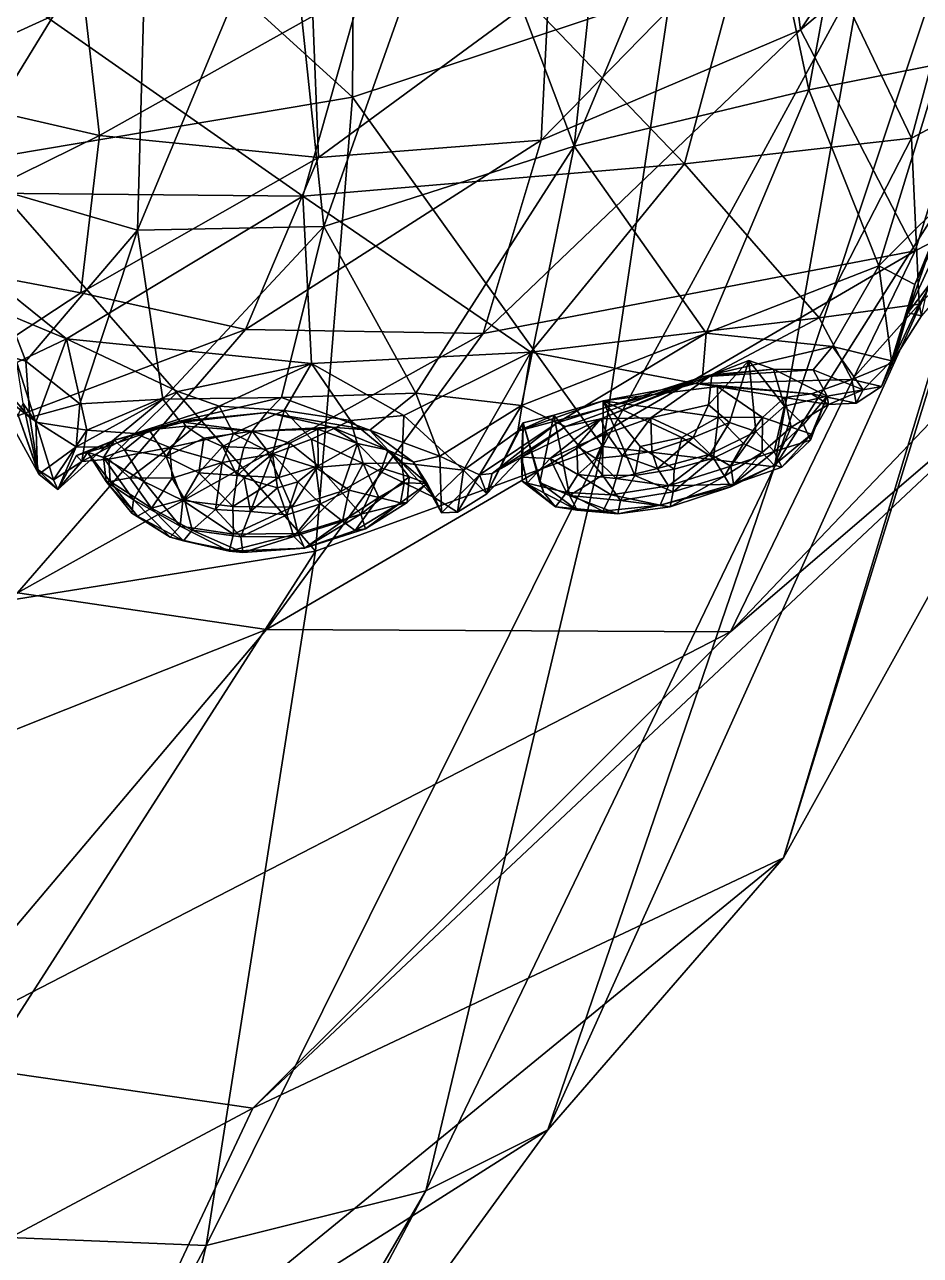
# Model space of a CAD drawing. Extents: x -1.6 to 1.6, y -9.4 to 16.4.
# Drawn here: x 0.7756 to 1.0915, y -1.1529 to -0.7189 of the extents above; entities that cross this region are included whole.
import ezdxf

# ---------------------------------------------------------------- set-up
doc = ezdxf.new("R2010")
doc.units = 0
doc.layers.add('DIPLODOC$LWO', color=1, linetype='CONTINUOUS')

msp = doc.modelspace()

# ---------------------------------------------------------------- linework, layer by layer
at = {"layer": 'DIPLODOC$LWO'}
for points in [[(1.17517, -0.46829, 3.50612), (1.07096, -0.6998, 4.03116), (1.04, -0.87482, 4.04806)], [(1.04, -0.87482, 4.04806), (1.12959, -0.73331, 3.55066), (1.17517, -0.46829, 3.50612)], [(1.18415, -0.54606, 2.94314), (1.12959, -0.73331, 3.55066), (1.04317, -1.01275, 3.45648)], [(1.04317, -1.01275, 3.45648), (1.14436, -0.8302, 2.91061), (1.18415, -0.54606, 2.94314)], [(0.89124, -0.74454, 4.37757), (0.89214, -0.59516, 4.35034), (0.75174, -0.61758, 4.51175)], [(0.89124, -0.74454, 4.37757), (1.00345, -0.70722, 4.26007), (0.89214, -0.59516, 4.35034)], [(1.0778, -0.60146, 0.37925), (1.02701, -0.62355, 0.40297), (1.05215, -0.74191, 0.29098)], [(1.05215, -0.74191, 0.29098), (1.09861, -0.73282, 0.26003), (1.0778, -0.60146, 0.37925)], [(1.0778, -0.60146, 0.37925), (1.09861, -0.73282, 0.26003), (1.13836, -0.69048, 0.26432)], [(0.75764, -0.76692, 4.50481), (0.89124, -0.74454, 4.37757), (0.75174, -0.61758, 4.51175)], [(0.96939, -0.76184, 0.30781), (1.05215, -0.74191, 0.29098), (1.02701, -0.62355, 0.40297)], [(1.02701, -0.62355, 0.40297), (0.98315, -0.63279, 0.42613), (0.96939, -0.76184, 0.30781)], [(1.03867, -0.65526, 0.01915), (1.12415, -0.62562, 0.02362), (1.08829, -0.75893, 0.01756)], [(1.14415, -0.72925, 0.01614), (1.08829, -0.75893, 0.01756), (1.12415, -0.62562, 0.02362)], [(0.98315, -0.63279, 0.42613), (0.92906, -0.65489, 0.42393), (0.96939, -0.76184, 0.30781)], [(1.04923, -0.72083, 2.22275), (1.04293, -0.67236, 2.00497), (1.10794, -0.63224, 2.04387)], [(1.10794, -0.63224, 2.04387), (1.13739, -0.6464, 2.25151), (1.04923, -0.72083, 2.22275)], [(0.81906, -0.66131, 0.41564), (0.77508, -0.64465, 0.41692), (0.75084, -0.77259, 0.28391)], [(1.0896, -0.79875, 2.48371), (1.04923, -0.72083, 2.22275), (1.13739, -0.6464, 2.25151)], [(1.13739, -0.6464, 2.25151), (1.2133, -0.73515, 2.56163), (1.0896, -0.79875, 2.48371)], [(0.92906, -0.65489, 0.42393), (0.86788, -0.66547, 0.41245), (0.88115, -0.79018, 0.299)], [(0.92906, -0.65489, 0.42393), (0.88115, -0.79018, 0.299), (0.96939, -0.76184, 0.30781)], [(0.90701, -0.66224, 0.01254), (1.03867, -0.65526, 0.01915), (1.00832, -0.76808, 0.0162)], [(1.08829, -0.75893, 0.01756), (1.00832, -0.76808, 0.0162), (1.03867, -0.65526, 0.01915)], [(0.75001, -0.69297, 0.00797), (0.90701, -0.66224, 0.01254), (0.87364, -0.77946, 0.00899)], [(0.81906, -0.66131, 0.41564), (0.75084, -0.77259, 0.28391), (0.81537, -0.79136, 0.2939)], [(0.86788, -0.66547, 0.41245), (0.81906, -0.66131, 0.41564), (0.81537, -0.79136, 0.2939)], [(1.00832, -0.76808, 0.0162), (0.87364, -0.77946, 0.00899), (0.90701, -0.66224, 0.01254)], [(0.86788, -0.66547, 0.41245), (0.81537, -0.79136, 0.2939), (0.88115, -0.79018, 0.299)], [(1.04293, -0.67236, 2.00497), (1.04923, -0.72083, 2.22275), (0.95778, -0.75968, 2.19291)], [(0.95778, -0.75968, 2.19291), (0.96045, -0.70603, 1.99399), (1.04293, -0.67236, 2.00497)], [(0.87364, -0.77946, 0.00899), (0.72605, -0.77803, 0.01267), (0.75001, -0.69297, 0.00797)], [(0.72939, -0.7414, 2.11989), (0.72019, -0.69991, 1.96191), (0.79656, -0.7108, 1.9709)], [(1.07096, -0.6998, 4.03116), (1.00345, -0.70722, 4.26007), (0.97942, -0.86773, 4.26509)], [(0.97942, -0.86773, 4.26509), (1.04, -0.87482, 4.04806), (1.07096, -0.6998, 4.03116)], [(0.87917, -0.76578, 2.16596), (0.87726, -0.71598, 1.98144), (0.96045, -0.70603, 1.99399)], [(0.96045, -0.70603, 1.99399), (0.95778, -0.75968, 2.19291), (0.87917, -0.76578, 2.16596)], [(0.97942, -0.86773, 4.26509), (1.00345, -0.70722, 4.26007), (0.89124, -0.74454, 4.37757)], [(0.80201, -0.75803, 2.14014), (0.72939, -0.7414, 2.11989), (0.79656, -0.7108, 1.9709)], [(0.80201, -0.75803, 2.14014), (0.79656, -0.7108, 1.9709), (0.87726, -0.71598, 1.98144)], [(0.87917, -0.76578, 2.16596), (0.80201, -0.75803, 2.14014), (0.87726, -0.71598, 1.98144)], [(1.04923, -0.72083, 2.22275), (1.0896, -0.79875, 2.48371), (0.93733, -0.82789, 2.39626)], [(0.93733, -0.82789, 2.39626), (0.95778, -0.75968, 2.19291), (1.04923, -0.72083, 2.22275)], [(1.12959, -0.73331, 3.55066), (1.04, -0.87482, 4.04806), (0.96004, -1.10866, 3.91217)], [(0.96004, -1.10866, 3.91217), (1.04317, -1.01275, 3.45648), (1.12959, -0.73331, 3.55066)], [(1.09861, -0.73282, 0.26003), (1.05215, -0.74191, 0.29098), (1.07682, -0.80403, 0.17034)], [(1.09861, -0.73282, 0.26003), (1.07682, -0.80403, 0.17034), (1.10728, -0.77365, 0.17748)], [(1.14415, -0.72925, 0.01614), (1.09101, -0.81746, 0.01938), (1.08829, -0.75893, 0.01756)], [(1.11467, -0.79523, 0.01692), (1.09101, -0.81746, 0.01938), (1.14415, -0.72925, 0.01614)], [(1.2133, -0.73515, 2.56163), (1.14436, -0.8302, 2.91061), (1.0245, -0.93306, 2.81879)], [(1.0245, -0.93306, 2.81879), (1.0896, -0.79875, 2.48371), (1.2133, -0.73515, 2.56163)], [(0.71876, -0.79907, 2.29081), (0.72939, -0.7414, 2.11989), (0.80201, -0.75803, 2.14014)], [(1.05215, -0.74191, 0.29098), (0.96939, -0.76184, 0.30781), (1.0159, -0.82771, 0.20733)], [(1.05215, -0.74191, 0.29098), (1.0159, -0.82771, 0.20733), (1.07682, -0.80403, 0.17034)], [(0.87819, -0.90459, 4.3635), (0.89124, -0.74454, 4.37757), (0.75764, -0.76692, 4.50481)], [(0.87819, -0.90459, 4.3635), (0.97942, -0.86773, 4.26509), (0.89124, -0.74454, 4.37757)], [(0.79543, -0.8135, 2.30354), (0.71876, -0.79907, 2.29081), (0.80201, -0.75803, 2.14014)], [(0.79543, -0.8135, 2.30354), (0.80201, -0.75803, 2.14014), (0.87917, -0.76578, 2.16596)], [(1.08829, -0.75893, 0.01756), (1.05578, -0.82231, 0.01349), (1.00832, -0.76808, 0.0162)], [(1.09101, -0.81746, 0.01938), (1.05578, -0.82231, 0.01349), (1.08829, -0.75893, 0.01756)], [(0.95778, -0.75968, 2.19291), (0.93733, -0.82789, 2.39626), (0.85342, -0.82645, 2.34894)], [(0.85342, -0.82645, 2.34894), (0.87917, -0.76578, 2.16596), (0.95778, -0.75968, 2.19291)], [(0.91359, -0.84887, 0.20078), (0.96939, -0.76184, 0.30781), (0.88115, -0.79018, 0.299)], [(0.91359, -0.84887, 0.20078), (0.95082, -0.85325, 0.19219), (0.96939, -0.76184, 0.30781)], [(0.96939, -0.76184, 0.30781), (0.95082, -0.85325, 0.19219), (1.0159, -0.82771, 0.20733)], [(0.75069, -0.92511, 4.4748), (0.87819, -0.90459, 4.3635), (0.75764, -0.76692, 4.50481)], [(0.85342, -0.82645, 2.34894), (0.79543, -0.8135, 2.30354), (0.87917, -0.76578, 2.16596)], [(0.87364, -0.77946, 0.00899), (1.00832, -0.76808, 0.0162), (0.95412, -0.83445, 0.01091)], [(1.05578, -0.82231, 0.01349), (0.95412, -0.83445, 0.01091), (1.00832, -0.76808, 0.0162)], [(0.77606, -0.83765, 0.18751), (0.81537, -0.79136, 0.2939), (0.75084, -0.77259, 0.28391)], [(0.75489, -0.83159, 0.17501), (0.77606, -0.83765, 0.18751), (0.75084, -0.77259, 0.28391)], [(1.08953, -0.81061, 0.13724), (1.10728, -0.77365, 0.17748), (1.07682, -0.80403, 0.17034)], [(1.10728, -0.77365, 0.17748), (1.08953, -0.81061, 0.13724), (1.09629, -0.79402, 0.14803)], [(0.72605, -0.77803, 0.01267), (0.79033, -0.82973, 0.02043), (0.75703, -0.81582, 0.02086)], [(0.79033, -0.82973, 0.02043), (0.72605, -0.77803, 0.01267), (0.87364, -0.77946, 0.00899)], [(0.87364, -0.77946, 0.00899), (0.87672, -0.8384, 0.00808), (0.79033, -0.82973, 0.02043)], [(0.87364, -0.77946, 0.00899), (0.95412, -0.83445, 0.01091), (0.87672, -0.8384, 0.00808)], [(1.08697, -0.82062, 0.09553), (1.09423, -0.81121, 0.09453), (1.10314, -0.78548, 0.14899)], [(1.10314, -0.78548, 0.14899), (1.09629, -0.79402, 0.14803), (1.08697, -0.82062, 0.09553)], [(0.81537, -0.79136, 0.2939), (0.77606, -0.83765, 0.18751), (0.79511, -0.85264, 0.1757)], [(0.79511, -0.85264, 0.1757), (0.82434, -0.85096, 0.18892), (0.81537, -0.79136, 0.2939)], [(0.88115, -0.79018, 0.299), (0.81537, -0.79136, 0.2939), (0.82434, -0.85096, 0.18892)], [(0.82434, -0.85096, 0.18892), (0.86621, -0.85036, 0.19743), (0.88115, -0.79018, 0.299)], [(0.86621, -0.85036, 0.19743), (0.91359, -0.84887, 0.20078), (0.88115, -0.79018, 0.299)], [(1.09629, -0.79402, 0.14803), (1.08953, -0.81061, 0.13724), (1.08697, -0.82062, 0.09553)], [(1.09101, -0.81746, 0.01938), (1.11467, -0.79523, 0.01692), (1.09189, -0.82157, 0.03651)], [(0.71876, -0.79907, 2.29081), (0.79543, -0.8135, 2.30354), (0.67012, -0.8959, 2.50536)], [(1.0896, -0.79875, 2.48371), (1.0245, -0.93306, 2.81879), (0.86093, -0.9322, 2.6912)], [(0.86093, -0.9322, 2.6912), (0.93733, -0.82789, 2.39626), (1.0896, -0.79875, 2.48371)], [(1.0159, -0.82771, 0.20733), (1.06048, -0.83243, 0.15267), (1.07682, -0.80403, 0.17034)], [(1.06048, -0.83243, 0.15267), (1.08126, -0.83744, 0.11134), (1.07682, -0.80403, 0.17034)], [(1.07682, -0.80403, 0.17034), (1.08126, -0.83744, 0.11134), (1.08953, -0.81061, 0.13724)], [(1.08126, -0.83744, 0.11134), (1.08245, -0.83647, 0.09136), (1.08953, -0.81061, 0.13724)], [(1.08953, -0.81061, 0.13724), (1.08245, -0.83647, 0.09136), (1.08697, -0.82062, 0.09553)], [(1.09423, -0.81121, 0.09453), (1.08697, -0.82062, 0.09553), (1.09189, -0.82157, 0.03651)], [(0.79543, -0.8135, 2.30354), (0.85342, -0.82645, 2.34894), (0.67012, -0.8959, 2.50536)], [(0.75703, -0.81582, 0.02086), (0.79033, -0.82973, 0.02043), (0.77284, -0.83811, 0.04015)], [(1.06732, -0.84406, 0.02681), (1.05578, -0.82231, 0.01349), (1.09101, -0.81746, 0.01938)], [(1.09101, -0.81746, 0.01938), (1.08129, -0.83828, 0.04691), (1.06732, -0.84406, 0.02681)], [(1.09189, -0.82157, 0.03651), (1.08129, -0.83828, 0.04691), (1.09101, -0.81746, 0.01938)], [(1.05578, -0.82231, 0.01349), (1.01202, -0.84554, 0.01025), (0.95412, -0.83445, 0.01091)], [(1.05578, -0.82231, 0.01349), (1.06732, -0.84406, 0.02681), (1.01202, -0.84554, 0.01025)], [(1.08129, -0.83828, 0.04691), (1.09189, -0.82157, 0.03651), (1.08697, -0.82062, 0.09553)], [(1.08697, -0.82062, 0.09553), (1.08245, -0.83647, 0.09136), (1.08129, -0.83828, 0.04691)], [(0.85342, -0.82645, 2.34894), (0.77305, -0.91935, 2.56897), (0.67012, -0.8959, 2.50536)], [(0.77305, -0.91935, 2.56897), (0.85342, -0.82645, 2.34894), (0.93733, -0.82789, 2.39626)], [(0.93733, -0.82789, 2.39626), (0.86093, -0.9322, 2.6912), (0.77305, -0.91935, 2.56897)], [(0.95082, -0.85325, 0.19219), (0.96339, -0.85938, 0.18439), (1.0159, -0.82771, 0.20733)], [(1.01458, -0.84308, 0.189), (1.0159, -0.82771, 0.20733), (0.96339, -0.85938, 0.18439)], [(1.06048, -0.83243, 0.15267), (1.0159, -0.82771, 0.20733), (1.01458, -0.84308, 0.189)], [(0.76334, -0.84624, 0.14236), (0.7774, -0.85746, 0.15032), (0.75489, -0.83159, 0.17501)], [(0.75489, -0.83159, 0.17501), (0.7774, -0.85746, 0.15032), (0.77606, -0.83765, 0.18751)], [(0.79033, -0.82973, 0.02043), (0.77958, -0.85911, 0.05097), (0.77284, -0.83811, 0.04015)], [(0.79752, -0.86188, 0.03198), (0.77958, -0.85911, 0.05097), (0.79033, -0.82973, 0.02043)], [(0.82967, -0.8483, 0.01134), (0.79752, -0.86188, 0.03198), (0.79033, -0.82973, 0.02043)], [(0.82967, -0.8483, 0.01134), (0.79033, -0.82973, 0.02043), (0.87672, -0.8384, 0.00808)], [(1.14436, -0.8302, 2.91061), (1.04317, -1.01275, 3.45648), (0.85611, -1.10097, 3.22562)], [(0.85611, -1.10097, 3.22562), (1.0245, -0.93306, 2.81879), (1.14436, -0.8302, 2.91061)], [(1.05364, -0.84061, 0.14922), (1.06048, -0.83243, 0.15267), (1.01458, -0.84308, 0.189)], [(1.06048, -0.83243, 0.15267), (1.05364, -0.84061, 0.14922), (1.07125, -0.84772, 0.09086)], [(1.07125, -0.84772, 0.09086), (1.08126, -0.83744, 0.11134), (1.06048, -0.83243, 0.15267)], [(0.90926, -0.85671, 0.01301), (0.87672, -0.8384, 0.00808), (0.95412, -0.83445, 0.01091)], [(0.93038, -0.87604, 0.02986), (0.90926, -0.85671, 0.01301), (0.95412, -0.83445, 0.01091)], [(0.95412, -0.83445, 0.01091), (0.94954, -0.86234, 0.01638), (0.93038, -0.87604, 0.02986)], [(1.01202, -0.84554, 0.01025), (0.94954, -0.86234, 0.01638), (0.95412, -0.83445, 0.01091)], [(1.03091, -0.83736, 0.17314), (1.01669, -0.853, 0.18016), (1.02415, -0.85922, 0.17084)], [(1.01791, -0.84239, 0.18215), (1.01669, -0.853, 0.18016), (1.03091, -0.83736, 0.17314)], [(1.03966, -0.84039, 0.16468), (1.01791, -0.84239, 0.18215), (1.03091, -0.83736, 0.17314)], [(1.03091, -0.83736, 0.17314), (1.02415, -0.85922, 0.17084), (1.03338, -0.86243, 0.15484)], [(1.04358, -0.85352, 0.14806), (1.03091, -0.83736, 0.17314), (1.03338, -0.86243, 0.15484)], [(1.03966, -0.84039, 0.16468), (1.03091, -0.83736, 0.17314), (1.04358, -0.85352, 0.14806)], [(1.07774, -0.84653, 0.07821), (1.08126, -0.83744, 0.11134), (1.07125, -0.84772, 0.09086)], [(1.08245, -0.83647, 0.09136), (1.08126, -0.83744, 0.11134), (1.07774, -0.84653, 0.07821)], [(1.08129, -0.83828, 0.04691), (1.08245, -0.83647, 0.09136), (1.07774, -0.84653, 0.07821)], [(0.77284, -0.83811, 0.04015), (0.77958, -0.85911, 0.05097), (0.77513, -0.8525, 0.06662)], [(0.77606, -0.83765, 0.18751), (0.7774, -0.85746, 0.15032), (0.79511, -0.85264, 0.1757)], [(0.84418, -0.85349, 0.01053), (0.82967, -0.8483, 0.01134), (0.87672, -0.8384, 0.00808)], [(0.87672, -0.8384, 0.00808), (0.86714, -0.85504, 0.01038), (0.84418, -0.85349, 0.01053)], [(0.86714, -0.85504, 0.01038), (0.87672, -0.8384, 0.00808), (0.89045, -0.85854, 0.01595)], [(0.87672, -0.8384, 0.00808), (0.90926, -0.85671, 0.01301), (0.89045, -0.85854, 0.01595)], [(1.01458, -0.84308, 0.189), (1.01791, -0.84239, 0.18215), (1.03966, -0.84039, 0.16468)], [(1.03966, -0.84039, 0.16468), (1.05364, -0.84061, 0.14922), (1.01458, -0.84308, 0.189)], [(1.05859, -0.8499, 0.10528), (1.03966, -0.84039, 0.16468), (1.04358, -0.85352, 0.14806)], [(1.05364, -0.84061, 0.14922), (1.03966, -0.84039, 0.16468), (1.05859, -0.8499, 0.10528)], [(1.05859, -0.8499, 0.10528), (1.07125, -0.84772, 0.09086), (1.05364, -0.84061, 0.14922)], [(1.07774, -0.84653, 0.07821), (1.06732, -0.84406, 0.02681), (1.08129, -0.83828, 0.04691)], [(0.7806, -0.87747, 0.11212), (0.7774, -0.85746, 0.15032), (0.76334, -0.84624, 0.14236)], [(0.77332, -0.85668, 0.10205), (0.7806, -0.87747, 0.11212), (0.76334, -0.84624, 0.14236)], [(0.97963, -0.85163, 0.01276), (0.94954, -0.86234, 0.01638), (1.01202, -0.84554, 0.01025)], [(0.96339, -0.85938, 0.18439), (0.9663, -0.86065, 0.17938), (1.01458, -0.84308, 0.189)], [(1.01458, -0.84308, 0.189), (0.9663, -0.86065, 0.17938), (0.97879, -0.85798, 0.17528)], [(0.99637, -0.85762, 0.18204), (1.01791, -0.84239, 0.18215), (0.97879, -0.85798, 0.17528)], [(1.01791, -0.84239, 0.18215), (1.01458, -0.84308, 0.189), (0.97879, -0.85798, 0.17528)], [(1.01202, -0.84554, 0.01025), (1.01986, -0.84651, 0.01783), (0.97963, -0.85163, 0.01276)], [(0.99637, -0.85762, 0.18204), (1.01669, -0.853, 0.18016), (1.01791, -0.84239, 0.18215)], [(1.01202, -0.84554, 0.01025), (1.06732, -0.84406, 0.02681), (1.05308, -0.8491, 0.02604)], [(1.01986, -0.84651, 0.01783), (1.01202, -0.84554, 0.01025), (1.05308, -0.8491, 0.02604)], [(1.05308, -0.8491, 0.02604), (1.06732, -0.84406, 0.02681), (1.06875, -0.85243, 0.0494)], [(1.06732, -0.84406, 0.02681), (1.07774, -0.84653, 0.07821), (1.06875, -0.85243, 0.0494)], [(0.81446, -0.86314, 0.02434), (0.79752, -0.86188, 0.03198), (0.82967, -0.8483, 0.01134)], [(0.82967, -0.8483, 0.01134), (0.84418, -0.85349, 0.01053), (0.81446, -0.86314, 0.02434)], [(0.86621, -0.85036, 0.19743), (0.82434, -0.85096, 0.18892), (0.83036, -0.85872, 0.17634)], [(0.86098, -0.85569, 0.188), (0.86621, -0.85036, 0.19743), (0.83036, -0.85872, 0.17634)], [(0.86621, -0.85036, 0.19743), (0.86098, -0.85569, 0.188), (0.89736, -0.86198, 0.17573)], [(0.89736, -0.86198, 0.17573), (0.91359, -0.84887, 0.20078), (0.86621, -0.85036, 0.19743)], [(0.92205, -0.87109, 0.15296), (0.91359, -0.84887, 0.20078), (0.89736, -0.86198, 0.17573)], [(0.91359, -0.84887, 0.20078), (0.92205, -0.87109, 0.15296), (0.95082, -0.85325, 0.19219)], [(1.01986, -0.84651, 0.01783), (1.0201, -0.85735, 0.01398), (0.97963, -0.85163, 0.01276)], [(1.03574, -0.85743, 0.02105), (1.0201, -0.85735, 0.01398), (1.01986, -0.84651, 0.01783)], [(1.01986, -0.84651, 0.01783), (1.04355, -0.85037, 0.02876), (1.03574, -0.85743, 0.02105)], [(1.01986, -0.84651, 0.01783), (1.05308, -0.8491, 0.02604), (1.04355, -0.85037, 0.02876)], [(1.04355, -0.85037, 0.02876), (1.04584, -0.86093, 0.03959), (1.03574, -0.85743, 0.02105)], [(1.04355, -0.85037, 0.02876), (1.05308, -0.8491, 0.02604), (1.05908, -0.85292, 0.05281)], [(1.04355, -0.85037, 0.02876), (1.05908, -0.85292, 0.05281), (1.04584, -0.86093, 0.03959)], [(1.04358, -0.85352, 0.14806), (1.05021, -0.85994, 0.12026), (1.05859, -0.8499, 0.10528)], [(1.05859, -0.8499, 0.10528), (1.05021, -0.85994, 0.12026), (1.05272, -0.86552, 0.09155)], [(1.05859, -0.8499, 0.10528), (1.05272, -0.86552, 0.09155), (1.053, -0.86335, 0.06123)], [(1.05908, -0.85292, 0.05281), (1.05859, -0.8499, 0.10528), (1.053, -0.86335, 0.06123)], [(1.05308, -0.8491, 0.02604), (1.06875, -0.85243, 0.0494), (1.05908, -0.85292, 0.05281)], [(1.07125, -0.84772, 0.09086), (1.05859, -0.8499, 0.10528), (1.05908, -0.85292, 0.05281)], [(1.05908, -0.85292, 0.05281), (1.06875, -0.85243, 0.0494), (1.07125, -0.84772, 0.09086)], [(1.06875, -0.85243, 0.0494), (1.07774, -0.84653, 0.07821), (1.07125, -0.84772, 0.09086)], [(0.77513, -0.8525, 0.06662), (0.78016, -0.87578, 0.08274), (0.77332, -0.85668, 0.10205)], [(0.77958, -0.85911, 0.05097), (0.78016, -0.87578, 0.08274), (0.77513, -0.8525, 0.06662)], [(0.7774, -0.85746, 0.15032), (0.79373, -0.86786, 0.14358), (0.79511, -0.85264, 0.1757)], [(0.82434, -0.85096, 0.18892), (0.79373, -0.86786, 0.14358), (0.80384, -0.86795, 0.1414)], [(0.79511, -0.85264, 0.1757), (0.79373, -0.86786, 0.14358), (0.82434, -0.85096, 0.18892)], [(0.83036, -0.85872, 0.17634), (0.82434, -0.85096, 0.18892), (0.80384, -0.86795, 0.1414)], [(0.82676, -0.86809, 0.02144), (0.81446, -0.86314, 0.02434), (0.84418, -0.85349, 0.01053)], [(0.84418, -0.85349, 0.01053), (0.84922, -0.86313, 0.01186), (0.82676, -0.86809, 0.02144)], [(0.84922, -0.86313, 0.01186), (0.84418, -0.85349, 0.01053), (0.86714, -0.85504, 0.01038)], [(0.92205, -0.87109, 0.15296), (0.93601, -0.8777, 0.14042), (0.95082, -0.85325, 0.19219)], [(0.95082, -0.85325, 0.19219), (0.93601, -0.8777, 0.14042), (0.96339, -0.85938, 0.18439)], [(0.94954, -0.86234, 0.01638), (0.97963, -0.85163, 0.01276), (0.96225, -0.85659, 0.02252)], [(0.97963, -0.85163, 0.01276), (0.97934, -0.87783, 0.02249), (0.96225, -0.85659, 0.02252)], [(0.99081, -0.87794, 0.02023), (0.97934, -0.87783, 0.02249), (0.97963, -0.85163, 0.01276)], [(0.99265, -0.86766, 0.01352), (0.99081, -0.87794, 0.02023), (0.97963, -0.85163, 0.01276)], [(1.00734, -0.86458, 0.014), (0.99265, -0.86766, 0.01352), (0.97963, -0.85163, 0.01276)], [(1.0201, -0.85735, 0.01398), (1.00734, -0.86458, 0.014), (0.97963, -0.85163, 0.01276)], [(1.01669, -0.853, 0.18016), (0.99637, -0.85762, 0.18204), (1.01133, -0.8645, 0.17335)], [(1.02415, -0.85922, 0.17084), (1.01669, -0.853, 0.18016), (1.01133, -0.8645, 0.17335)], [(1.04358, -0.85352, 0.14806), (1.03338, -0.86243, 0.15484), (1.03991, -0.86945, 0.12425)], [(1.05021, -0.85994, 0.12026), (1.04358, -0.85352, 0.14806), (1.03991, -0.86945, 0.12425)], [(1.05908, -0.85292, 0.05281), (1.053, -0.86335, 0.06123), (1.04584, -0.86093, 0.03959)], [(0.78016, -0.87578, 0.08274), (0.7806, -0.87747, 0.11212), (0.77332, -0.85668, 0.10205)], [(0.7774, -0.85746, 0.15032), (0.7806, -0.87747, 0.11212), (0.79373, -0.86786, 0.14358)], [(0.77958, -0.85911, 0.05097), (0.79752, -0.86188, 0.03198), (0.7858, -0.87948, 0.06446)], [(0.78016, -0.87578, 0.08274), (0.77958, -0.85911, 0.05097), (0.7858, -0.87948, 0.06446)], [(0.83036, -0.85872, 0.17634), (0.80384, -0.86795, 0.1414), (0.80729, -0.86547, 0.13512)], [(0.83144, -0.85912, 0.17318), (0.83036, -0.85872, 0.17634), (0.80729, -0.86547, 0.13512)], [(0.81954, -0.86179, 0.16119), (0.83144, -0.85912, 0.17318), (0.80729, -0.86547, 0.13512)], [(0.83244, -0.86052, 0.17583), (0.83144, -0.85912, 0.17318), (0.81954, -0.86179, 0.16119)], [(0.86098, -0.85569, 0.188), (0.83036, -0.85872, 0.17634), (0.83144, -0.85912, 0.17318)], [(0.85587, -0.86226, 0.18041), (0.86098, -0.85569, 0.188), (0.83144, -0.85912, 0.17318)], [(0.83144, -0.85912, 0.17318), (0.83244, -0.86052, 0.17583), (0.85587, -0.86226, 0.18041)], [(0.86714, -0.85504, 0.01038), (0.86304, -0.87027, 0.01296), (0.84922, -0.86313, 0.01186)], [(0.86098, -0.85569, 0.188), (0.85587, -0.86226, 0.18041), (0.88396, -0.86089, 0.17721)], [(0.88396, -0.86089, 0.17721), (0.89736, -0.86198, 0.17573), (0.86098, -0.85569, 0.188)], [(0.86304, -0.87027, 0.01296), (0.86714, -0.85504, 0.01038), (0.87678, -0.86512, 0.01502)], [(0.86714, -0.85504, 0.01038), (0.89045, -0.85854, 0.01595), (0.87678, -0.86512, 0.01502)], [(0.87678, -0.86512, 0.01502), (0.89045, -0.85854, 0.01595), (0.89492, -0.87373, 0.02736)], [(0.89045, -0.85854, 0.01595), (0.90926, -0.85671, 0.01301), (0.90862, -0.87351, 0.03025)], [(0.89045, -0.85854, 0.01595), (0.90862, -0.87351, 0.03025), (0.89492, -0.87373, 0.02736)], [(0.90926, -0.85671, 0.01301), (0.93038, -0.87604, 0.02986), (0.90862, -0.87351, 0.03025)], [(0.96225, -0.85659, 0.02252), (0.95144, -0.85931, 0.04035), (0.94954, -0.86234, 0.01638)], [(0.97879, -0.85798, 0.17528), (0.95083, -0.87151, 0.12722), (0.9609, -0.87193, 0.15639)], [(0.97879, -0.85798, 0.17528), (0.9663, -0.86065, 0.17938), (0.95083, -0.87151, 0.12722)], [(0.96225, -0.85659, 0.02252), (0.95732, -0.88038, 0.04035), (0.95144, -0.85931, 0.04035)], [(0.96772, -0.88496, 0.03717), (0.95732, -0.88038, 0.04035), (0.96225, -0.85659, 0.02252)], [(0.9609, -0.87193, 0.15639), (0.9703, -0.86758, 0.17002), (0.97879, -0.85798, 0.17528)], [(0.97934, -0.87783, 0.02249), (0.96772, -0.88496, 0.03717), (0.96225, -0.85659, 0.02252)], [(0.9703, -0.86758, 0.17002), (0.98083, -0.86317, 0.17518), (0.97879, -0.85798, 0.17528)], [(0.98083, -0.86317, 0.17518), (0.99637, -0.85762, 0.18204), (0.97879, -0.85798, 0.17528)], [(0.98639, -0.87103, 0.17152), (0.99637, -0.85762, 0.18204), (0.98083, -0.86317, 0.17518)], [(0.99673, -0.86942, 0.17513), (0.99637, -0.85762, 0.18204), (0.98639, -0.87103, 0.17152)], [(1.01133, -0.8645, 0.17335), (0.99637, -0.85762, 0.18204), (0.99673, -0.86942, 0.17513)], [(1.01846, -0.87179, 0.02019), (1.00734, -0.86458, 0.014), (1.0201, -0.85735, 0.01398)], [(1.02415, -0.85922, 0.17084), (1.01133, -0.8645, 0.17335), (1.01735, -0.87045, 0.16045)], [(1.03338, -0.86243, 0.15484), (1.02415, -0.85922, 0.17084), (1.01735, -0.87045, 0.16045)], [(1.0201, -0.85735, 0.01398), (1.02913, -0.86659, 0.02181), (1.01846, -0.87179, 0.02019)], [(1.0201, -0.85735, 0.01398), (1.03574, -0.85743, 0.02105), (1.02913, -0.86659, 0.02181)], [(1.03563, -0.86982, 0.0388), (1.02913, -0.86659, 0.02181), (1.03574, -0.85743, 0.02105)], [(1.03574, -0.85743, 0.02105), (1.04584, -0.86093, 0.03959), (1.03563, -0.86982, 0.0388)], [(0.79576, -0.87303, 0.05574), (0.7858, -0.87948, 0.06446), (0.79752, -0.86188, 0.03198)], [(0.79752, -0.86188, 0.03198), (0.81446, -0.86314, 0.02434), (0.79576, -0.87303, 0.05574)], [(0.80526, -0.87217, 0.04677), (0.79576, -0.87303, 0.05574), (0.81446, -0.86314, 0.02434)], [(0.81446, -0.86314, 0.02434), (0.82676, -0.86809, 0.02144), (0.80526, -0.87217, 0.04677)], [(0.80729, -0.86547, 0.13512), (0.81076, -0.8689, 0.13866), (0.81954, -0.86179, 0.16119)], [(0.82553, -0.87117, 0.16045), (0.81954, -0.86179, 0.16119), (0.81076, -0.8689, 0.13866)], [(0.83244, -0.86052, 0.17583), (0.81954, -0.86179, 0.16119), (0.82553, -0.87117, 0.16045)], [(0.83883, -0.86477, 0.17712), (0.83244, -0.86052, 0.17583), (0.82553, -0.87117, 0.16045)], [(0.82676, -0.86809, 0.02144), (0.84922, -0.86313, 0.01186), (0.84528, -0.87333, 0.0141)], [(0.83244, -0.86052, 0.17583), (0.83883, -0.86477, 0.17712), (0.85587, -0.86226, 0.18041)], [(0.83883, -0.86477, 0.17712), (0.84533, -0.86768, 0.17677), (0.85587, -0.86226, 0.18041)], [(0.84528, -0.87333, 0.0141), (0.84922, -0.86313, 0.01186), (0.86304, -0.87027, 0.01296)], [(0.84533, -0.86768, 0.17677), (0.85286, -0.86803, 0.17787), (0.85587, -0.86226, 0.18041)], [(0.85286, -0.86803, 0.17787), (0.86075, -0.86869, 0.177), (0.85587, -0.86226, 0.18041)], [(0.87902, -0.86158, 0.17772), (0.88396, -0.86089, 0.17721), (0.85587, -0.86226, 0.18041)], [(0.86913, -0.8665, 0.1775), (0.87902, -0.86158, 0.17772), (0.85587, -0.86226, 0.18041)], [(0.86075, -0.86869, 0.177), (0.86913, -0.8665, 0.1775), (0.85587, -0.86226, 0.18041)], [(0.87902, -0.86158, 0.17772), (0.86913, -0.8665, 0.1775), (0.87913, -0.87451, 0.16356)], [(0.88396, -0.86089, 0.17721), (0.87902, -0.86158, 0.17772), (0.89299, -0.86663, 0.16299)], [(0.87913, -0.87451, 0.16356), (0.89299, -0.86663, 0.16299), (0.87902, -0.86158, 0.17772)], [(0.88396, -0.86089, 0.17721), (0.89299, -0.86663, 0.16299), (0.90381, -0.86901, 0.14963)], [(0.89736, -0.86198, 0.17573), (0.88396, -0.86089, 0.17721), (0.90381, -0.86901, 0.14963)], [(0.91266, -0.87322, 0.14336), (0.92205, -0.87109, 0.15296), (0.89736, -0.86198, 0.17573)], [(0.90381, -0.86901, 0.14963), (0.91266, -0.87322, 0.14336), (0.89736, -0.86198, 0.17573)], [(0.93038, -0.87604, 0.02986), (0.94954, -0.86234, 0.01638), (0.93863, -0.88442, 0.07216)], [(0.93601, -0.8777, 0.14042), (0.9404, -0.87719, 0.13981), (0.96339, -0.85938, 0.18439)], [(0.95144, -0.85931, 0.04035), (0.93863, -0.88442, 0.07216), (0.94954, -0.86234, 0.01638)], [(0.95144, -0.85931, 0.04035), (0.95083, -0.87151, 0.12722), (0.93863, -0.88442, 0.07216)], [(0.9663, -0.86065, 0.17938), (0.96339, -0.85938, 0.18439), (0.9404, -0.87719, 0.13981)], [(0.9404, -0.87719, 0.13981), (0.95083, -0.87151, 0.12722), (0.9663, -0.86065, 0.17938)], [(0.95106, -0.87995, 0.10104), (0.95083, -0.87151, 0.12722), (0.95144, -0.85931, 0.04035)], [(0.95865, -0.88405, 0.06507), (0.95106, -0.87995, 0.10104), (0.95144, -0.85931, 0.04035)], [(0.95732, -0.88038, 0.04035), (0.95865, -0.88405, 0.06507), (0.95144, -0.85931, 0.04035)], [(0.97704, -0.87195, 0.16841), (0.98083, -0.86317, 0.17518), (0.9703, -0.86758, 0.17002)], [(0.98083, -0.86317, 0.17518), (0.97704, -0.87195, 0.16841), (0.98639, -0.87103, 0.17152)], [(1.03338, -0.86243, 0.15484), (1.01735, -0.87045, 0.16045), (1.02462, -0.87465, 0.13571)], [(1.03991, -0.86945, 0.12425), (1.03338, -0.86243, 0.15484), (1.02462, -0.87465, 0.13571)], [(1.03985, -0.87431, 0.06089), (1.03563, -0.86982, 0.0388), (1.04584, -0.86093, 0.03959)], [(1.04584, -0.86093, 0.03959), (1.053, -0.86335, 0.06123), (1.03985, -0.87431, 0.06089)], [(1.04259, -0.87497, 0.0902), (1.03985, -0.87431, 0.06089), (1.053, -0.86335, 0.06123)], [(1.05272, -0.86552, 0.09155), (1.05021, -0.85994, 0.12026), (1.03991, -0.86945, 0.12425)], [(1.053, -0.86335, 0.06123), (1.05272, -0.86552, 0.09155), (1.04259, -0.87497, 0.0902)], [(0.7806, -0.87747, 0.11212), (0.78731, -0.88291, 0.09913), (0.79373, -0.86786, 0.14358)], [(0.80384, -0.86795, 0.1414), (0.79373, -0.86786, 0.14358), (0.78731, -0.88291, 0.09913)], [(0.78731, -0.88291, 0.09913), (0.79389, -0.87091, 0.09784), (0.80384, -0.86795, 0.1414)], [(0.79389, -0.87091, 0.09784), (0.79771, -0.86964, 0.08774), (0.80729, -0.86547, 0.13512)], [(0.80729, -0.86547, 0.13512), (0.80384, -0.86795, 0.1414), (0.79389, -0.87091, 0.09784)], [(0.80345, -0.87162, 0.11139), (0.80729, -0.86547, 0.13512), (0.79771, -0.86964, 0.08774)], [(0.81076, -0.8689, 0.13866), (0.80729, -0.86547, 0.13512), (0.80345, -0.87162, 0.11139)], [(0.83883, -0.86477, 0.17712), (0.82553, -0.87117, 0.16045), (0.83706, -0.87696, 0.16196)], [(0.84533, -0.86768, 0.17677), (0.83883, -0.86477, 0.17712), (0.83706, -0.87696, 0.16196)], [(0.84533, -0.86768, 0.17677), (0.83706, -0.87696, 0.16196), (0.85057, -0.87788, 0.16557)], [(0.97942, -0.86773, 4.26509), (0.87819, -0.90459, 4.3635), (0.83956, -1.14939, 4.25526)], [(0.83956, -1.14939, 4.25526), (0.91701, -1.13013, 4.13829), (0.97942, -0.86773, 4.26509)], [(0.85286, -0.86803, 0.17787), (0.84533, -0.86768, 0.17677), (0.85057, -0.87788, 0.16557)], [(0.86913, -0.8665, 0.1775), (0.86075, -0.86869, 0.177), (0.86528, -0.87864, 0.16294)], [(0.87678, -0.86512, 0.01502), (0.87827, -0.87511, 0.01814), (0.86304, -0.87027, 0.01296)], [(0.86528, -0.87864, 0.16294), (0.87913, -0.87451, 0.16356), (0.86913, -0.8665, 0.1775)], [(0.87827, -0.87511, 0.01814), (0.87678, -0.86512, 0.01502), (0.89492, -0.87373, 0.02736)], [(0.89299, -0.86663, 0.16299), (0.87913, -0.87451, 0.16356), (0.88704, -0.88361, 0.14158)], [(0.88704, -0.88361, 0.14158), (0.90157, -0.87535, 0.1413), (0.89299, -0.86663, 0.16299)], [(0.89299, -0.86663, 0.16299), (0.90157, -0.87535, 0.1413), (0.90381, -0.86901, 0.14963)], [(1.04, -0.87482, 4.04806), (0.97942, -0.86773, 4.26509), (0.91701, -1.13013, 4.13829)], [(0.9703, -0.86758, 0.17002), (0.9609, -0.87193, 0.15639), (0.9707, -0.87757, 0.1577)], [(0.9707, -0.87757, 0.1577), (0.97704, -0.87195, 0.16841), (0.9703, -0.86758, 0.17002)], [(0.99265, -0.86766, 0.01352), (1.00468, -0.8757, 0.01997), (0.99081, -0.87794, 0.02023)], [(1.00468, -0.8757, 0.01997), (0.99265, -0.86766, 0.01352), (1.00734, -0.86458, 0.014)], [(1.01133, -0.8645, 0.17335), (0.99673, -0.86942, 0.17513), (0.9988, -0.8754, 0.16659)], [(1.01735, -0.87045, 0.16045), (1.01133, -0.8645, 0.17335), (0.9988, -0.8754, 0.16659)], [(1.00734, -0.86458, 0.014), (1.01846, -0.87179, 0.02019), (1.00468, -0.8757, 0.01997)], [(1.02242, -0.87811, 0.04013), (1.01846, -0.87179, 0.02019), (1.02913, -0.86659, 0.02181)], [(1.02913, -0.86659, 0.02181), (1.03563, -0.86982, 0.0388), (1.02242, -0.87811, 0.04013)], [(1.03991, -0.86945, 0.12425), (1.04259, -0.87497, 0.0902), (1.05272, -0.86552, 0.09155)], [(0.79389, -0.87091, 0.09784), (0.78731, -0.88291, 0.09913), (0.79576, -0.87303, 0.05574)], [(0.79771, -0.86964, 0.08774), (0.79389, -0.87091, 0.09784), (0.79576, -0.87303, 0.05574)], [(0.79576, -0.87303, 0.05574), (0.80526, -0.87217, 0.04677), (0.79771, -0.86964, 0.08774)], [(0.79771, -0.86964, 0.08774), (0.80433, -0.88002, 0.08275), (0.80345, -0.87162, 0.11139)], [(0.80433, -0.88002, 0.08275), (0.79771, -0.86964, 0.08774), (0.80573, -0.88005, 0.05801)], [(0.80573, -0.88005, 0.05801), (0.79771, -0.86964, 0.08774), (0.80526, -0.87217, 0.04677)], [(0.81767, -0.87999, 0.13465), (0.81076, -0.8689, 0.13866), (0.80345, -0.87162, 0.11139)], [(0.80345, -0.87162, 0.11139), (0.81403, -0.88648, 0.10622), (0.81767, -0.87999, 0.13465)], [(0.81403, -0.88648, 0.10622), (0.80345, -0.87162, 0.11139), (0.80433, -0.88002, 0.08275)], [(0.81265, -0.87875, 0.03904), (0.80526, -0.87217, 0.04677), (0.82676, -0.86809, 0.02144)], [(0.80526, -0.87217, 0.04677), (0.81265, -0.87875, 0.03904), (0.80573, -0.88005, 0.05801)], [(0.81076, -0.8689, 0.13866), (0.81767, -0.87999, 0.13465), (0.82553, -0.87117, 0.16045)], [(0.82676, -0.86809, 0.02144), (0.82766, -0.87888, 0.02393), (0.81265, -0.87875, 0.03904)], [(0.82553, -0.87117, 0.16045), (0.81767, -0.87999, 0.13465), (0.83141, -0.88673, 0.13895)], [(0.83706, -0.87696, 0.16196), (0.82553, -0.87117, 0.16045), (0.83141, -0.88673, 0.13895)], [(0.82766, -0.87888, 0.02393), (0.82676, -0.86809, 0.02144), (0.84528, -0.87333, 0.0141)], [(0.853, -0.87876, 0.01583), (0.84528, -0.87333, 0.0141), (0.86304, -0.87027, 0.01296)], [(0.86075, -0.86869, 0.177), (0.85286, -0.86803, 0.17787), (0.85057, -0.87788, 0.16557)], [(0.85057, -0.87788, 0.16557), (0.86528, -0.87864, 0.16294), (0.86075, -0.86869, 0.177)], [(0.859, -0.8806, 0.01658), (0.853, -0.87876, 0.01583), (0.86304, -0.87027, 0.01296)], [(0.86474, -0.88224, 0.01766), (0.859, -0.8806, 0.01658), (0.86304, -0.87027, 0.01296)], [(0.87827, -0.87511, 0.01814), (0.87199, -0.88017, 0.01793), (0.86304, -0.87027, 0.01296)], [(0.87199, -0.88017, 0.01793), (0.86474, -0.88224, 0.01766), (0.86304, -0.87027, 0.01296)], [(0.90381, -0.86901, 0.14963), (0.90157, -0.87535, 0.1413), (0.91124, -0.87839, 0.11521)], [(0.91124, -0.87839, 0.11521), (0.91758, -0.88079, 0.0891), (0.90381, -0.86901, 0.14963)], [(0.91266, -0.87322, 0.14336), (0.90381, -0.86901, 0.14963), (0.91758, -0.88079, 0.0891)], [(0.92205, -0.87109, 0.15296), (0.91266, -0.87322, 0.14336), (0.92256, -0.89107, 0.08969)], [(0.92256, -0.89107, 0.08969), (0.93601, -0.8777, 0.14042), (0.92205, -0.87109, 0.15296)], [(0.9404, -0.87719, 0.13981), (0.93863, -0.88442, 0.07216), (0.95083, -0.87151, 0.12722)], [(0.95283, -0.88064, 0.13211), (0.9609, -0.87193, 0.15639), (0.95083, -0.87151, 0.12722)], [(0.95106, -0.87995, 0.10104), (0.95283, -0.88064, 0.13211), (0.95083, -0.87151, 0.12722)], [(0.9609, -0.87193, 0.15639), (0.95283, -0.88064, 0.13211), (0.96668, -0.88396, 0.13767)], [(0.96668, -0.88396, 0.13767), (0.9707, -0.87757, 0.1577), (0.9609, -0.87193, 0.15639)], [(0.97704, -0.87195, 0.16841), (0.9707, -0.87757, 0.1577), (0.98422, -0.87902, 0.15943)], [(0.98422, -0.87902, 0.15943), (0.98639, -0.87103, 0.17152), (0.97704, -0.87195, 0.16841)], [(0.98639, -0.87103, 0.17152), (0.98422, -0.87902, 0.15943), (0.9988, -0.8754, 0.16659)], [(0.9988, -0.8754, 0.16659), (0.99673, -0.86942, 0.17513), (0.98639, -0.87103, 0.17152)], [(1.01735, -0.87045, 0.16045), (0.9988, -0.8754, 0.16659), (1.00268, -0.88151, 0.13954)], [(1.02462, -0.87465, 0.13571), (1.01735, -0.87045, 0.16045), (1.00268, -0.88151, 0.13954)], [(1.0043, -0.88363, 0.03603), (1.00468, -0.8757, 0.01997), (1.01846, -0.87179, 0.02019)], [(1.01846, -0.87179, 0.02019), (1.02242, -0.87811, 0.04013), (1.0043, -0.88363, 0.03603)], [(1.02467, -0.88188, 0.06537), (1.02242, -0.87811, 0.04013), (1.03563, -0.86982, 0.0388)], [(1.03991, -0.86945, 0.12425), (1.02462, -0.87465, 0.13571), (1.02559, -0.88098, 0.10255)], [(1.03563, -0.86982, 0.0388), (1.03985, -0.87431, 0.06089), (1.02467, -0.88188, 0.06537)], [(1.04259, -0.87497, 0.0902), (1.03991, -0.86945, 0.12425), (1.02559, -0.88098, 0.10255)], [(0.78016, -0.87578, 0.08274), (0.7858, -0.87948, 0.06446), (0.78731, -0.88291, 0.09913)], [(0.7806, -0.87747, 0.11212), (0.78016, -0.87578, 0.08274), (0.78731, -0.88291, 0.09913)], [(0.78731, -0.88291, 0.09913), (0.7858, -0.87948, 0.06446), (0.79576, -0.87303, 0.05574)], [(0.83197, -0.88623, 0.02556), (0.82766, -0.87888, 0.02393), (0.84528, -0.87333, 0.0141)], [(0.84288, -0.88995, 0.02489), (0.83197, -0.88623, 0.02556), (0.84528, -0.87333, 0.0141)], [(0.84528, -0.87333, 0.0141), (0.853, -0.87876, 0.01583), (0.84288, -0.88995, 0.02489)], [(0.87913, -0.87451, 0.16356), (0.86528, -0.87864, 0.16294), (0.86979, -0.88913, 0.14014)], [(0.86979, -0.88913, 0.14014), (0.88704, -0.88361, 0.14158), (0.87913, -0.87451, 0.16356)], [(0.87993, -0.88797, 0.02643), (0.87199, -0.88017, 0.01793), (0.87827, -0.87511, 0.01814)], [(0.89492, -0.87373, 0.02736), (0.89007, -0.88304, 0.02867), (0.87827, -0.87511, 0.01814)], [(0.89007, -0.88304, 0.02867), (0.87993, -0.88797, 0.02643), (0.87827, -0.87511, 0.01814)], [(0.90157, -0.87535, 0.1413), (0.88704, -0.88361, 0.14158), (0.89414, -0.89152, 0.11146)], [(0.90047, -0.88569, 0.04253), (0.89007, -0.88304, 0.02867), (0.89492, -0.87373, 0.02736)], [(0.89414, -0.89152, 0.11146), (0.91124, -0.87839, 0.11521), (0.90157, -0.87535, 0.1413)], [(0.89492, -0.87373, 0.02736), (0.90862, -0.87351, 0.03025), (0.90944, -0.8805, 0.04822)], [(0.90944, -0.8805, 0.04822), (0.90047, -0.88569, 0.04253), (0.89492, -0.87373, 0.02736)], [(0.90862, -0.87351, 0.03025), (0.93038, -0.87604, 0.02986), (0.92019, -0.88578, 0.05788)], [(0.90862, -0.87351, 0.03025), (0.92019, -0.88578, 0.05788), (0.90944, -0.8805, 0.04822)], [(0.91758, -0.88079, 0.0891), (0.92256, -0.89107, 0.08969), (0.91266, -0.87322, 0.14336)], [(0.91701, -1.13013, 4.13829), (0.96004, -1.10866, 3.91217), (1.04, -0.87482, 4.04806)], [(0.93038, -0.87604, 0.02986), (0.92823, -0.89084, 0.07265), (0.92019, -0.88578, 0.05788)], [(0.93863, -0.88442, 0.07216), (0.92823, -0.89084, 0.07265), (0.93038, -0.87604, 0.02986)], [(1.00268, -0.88151, 0.13954), (0.9988, -0.8754, 0.16659), (0.98422, -0.87902, 0.15943)], [(1.00468, -0.8757, 0.01997), (1.0043, -0.88363, 0.03603), (0.99081, -0.87794, 0.02023)], [(1.02559, -0.88098, 0.10255), (1.02462, -0.87465, 0.13571), (1.00268, -0.88151, 0.13954)], [(1.02559, -0.88098, 0.10255), (1.02467, -0.88188, 0.06537), (1.03985, -0.87431, 0.06089)], [(1.03985, -0.87431, 0.06089), (1.04259, -0.87497, 0.0902), (1.02559, -0.88098, 0.10255)], [(0.80433, -0.88002, 0.08275), (0.81337, -0.8912, 0.08048), (0.81403, -0.88648, 0.10622)], [(0.80433, -0.88002, 0.08275), (0.80573, -0.88005, 0.05801), (0.81545, -0.89226, 0.0589)], [(0.81337, -0.8912, 0.08048), (0.80433, -0.88002, 0.08275), (0.81545, -0.89226, 0.0589)], [(0.80573, -0.88005, 0.05801), (0.81265, -0.87875, 0.03904), (0.82039, -0.8894, 0.03981)], [(0.81545, -0.89226, 0.0589), (0.80573, -0.88005, 0.05801), (0.82039, -0.8894, 0.03981)], [(0.82039, -0.8894, 0.03981), (0.81265, -0.87875, 0.03904), (0.82766, -0.87888, 0.02393)], [(0.81767, -0.87999, 0.13465), (0.81403, -0.88648, 0.10622), (0.83047, -0.89582, 0.10989)], [(0.83141, -0.88673, 0.13895), (0.81767, -0.87999, 0.13465), (0.83047, -0.89582, 0.10989)], [(0.82766, -0.87888, 0.02393), (0.83197, -0.88623, 0.02556), (0.82039, -0.8894, 0.03981)], [(0.83706, -0.87696, 0.16196), (0.83141, -0.88673, 0.13895), (0.84898, -0.88887, 0.14379)], [(0.85057, -0.87788, 0.16557), (0.83706, -0.87696, 0.16196), (0.84898, -0.88887, 0.14379)], [(0.85524, -0.89059, 0.0233), (0.84288, -0.88995, 0.02489), (0.853, -0.87876, 0.01583)], [(0.86528, -0.87864, 0.16294), (0.85057, -0.87788, 0.16557), (0.84898, -0.88887, 0.14379)], [(0.84898, -0.88887, 0.14379), (0.86979, -0.88913, 0.14014), (0.86528, -0.87864, 0.16294)], [(0.853, -0.87876, 0.01583), (0.859, -0.8806, 0.01658), (0.85524, -0.89059, 0.0233)], [(0.85524, -0.89059, 0.0233), (0.859, -0.8806, 0.01658), (0.86474, -0.88224, 0.01766)], [(0.86801, -0.89181, 0.02579), (0.86474, -0.88224, 0.01766), (0.87199, -0.88017, 0.01793)], [(0.87993, -0.88797, 0.02643), (0.86801, -0.89181, 0.02579), (0.87199, -0.88017, 0.01793)], [(0.91124, -0.87839, 0.11521), (0.89414, -0.89152, 0.11146), (0.91048, -0.88745, 0.08691)], [(0.90944, -0.8805, 0.04822), (0.90815, -0.88755, 0.06239), (0.90047, -0.88569, 0.04253)], [(0.90815, -0.88755, 0.06239), (0.90944, -0.8805, 0.04822), (0.91758, -0.88079, 0.0891)], [(0.91758, -0.88079, 0.0891), (0.91048, -0.88745, 0.08691), (0.90815, -0.88755, 0.06239)], [(0.90944, -0.8805, 0.04822), (0.92019, -0.88578, 0.05788), (0.91758, -0.88079, 0.0891)], [(0.91758, -0.88079, 0.0891), (0.91124, -0.87839, 0.11521), (0.91048, -0.88745, 0.08691)], [(0.92019, -0.88578, 0.05788), (0.92256, -0.89107, 0.08969), (0.91758, -0.88079, 0.0891)], [(0.92823, -0.89084, 0.07265), (0.93601, -0.8777, 0.14042), (0.92256, -0.89107, 0.08969)], [(0.93863, -0.88442, 0.07216), (0.93601, -0.8777, 0.14042), (0.92823, -0.89084, 0.07265)], [(0.9404, -0.87719, 0.13981), (0.93601, -0.8777, 0.14042), (0.93863, -0.88442, 0.07216)], [(0.95283, -0.88064, 0.13211), (0.95106, -0.87995, 0.10104), (0.96284, -0.88896, 0.10473)], [(0.96284, -0.88896, 0.10473), (0.95106, -0.87995, 0.10104), (0.95865, -0.88405, 0.06507)], [(0.96284, -0.88896, 0.10473), (0.96668, -0.88396, 0.13767), (0.95283, -0.88064, 0.13211)], [(0.97038, -0.89019, 0.06683), (0.95865, -0.88405, 0.06507), (0.95732, -0.88038, 0.04035)], [(0.96772, -0.88496, 0.03717), (0.97038, -0.89019, 0.06683), (0.95732, -0.88038, 0.04035)], [(0.9707, -0.87757, 0.1577), (0.96668, -0.88396, 0.13767), (0.98247, -0.88474, 0.13879)], [(0.98567, -0.88669, 0.03974), (0.96772, -0.88496, 0.03717), (0.97934, -0.87783, 0.02249)], [(0.98247, -0.88474, 0.13879), (0.98422, -0.87902, 0.15943), (0.9707, -0.87757, 0.1577)], [(0.99081, -0.87794, 0.02023), (0.98567, -0.88669, 0.03974), (0.97934, -0.87783, 0.02249)], [(0.98422, -0.87902, 0.15943), (0.98247, -0.88474, 0.13879), (1.00268, -0.88151, 0.13954)], [(1.0043, -0.88363, 0.03603), (0.98567, -0.88669, 0.03974), (0.99081, -0.87794, 0.02023)], [(1.00268, -0.88151, 0.13954), (0.99964, -0.88842, 0.10308), (1.02559, -0.88098, 0.10255)], [(1.02467, -0.88188, 0.06537), (1.02559, -0.88098, 0.10255), (0.99964, -0.88842, 0.10308)], [(1.00325, -0.88894, 0.06233), (1.0043, -0.88363, 0.03603), (1.02242, -0.87811, 0.04013)], [(1.02242, -0.87811, 0.04013), (1.02467, -0.88188, 0.06537), (1.00325, -0.88894, 0.06233)], [(0.86801, -0.89181, 0.02579), (0.85524, -0.89059, 0.0233), (0.86474, -0.88224, 0.01766)], [(0.88704, -0.88361, 0.14158), (0.86979, -0.88913, 0.14014), (0.87204, -0.89838, 0.11116)], [(0.87204, -0.89838, 0.11116), (0.89414, -0.89152, 0.11146), (0.88704, -0.88361, 0.14158)], [(0.88764, -0.89405, 0.04032), (0.87993, -0.88797, 0.02643), (0.89007, -0.88304, 0.02867)], [(0.90047, -0.88569, 0.04253), (0.88764, -0.89405, 0.04032), (0.89007, -0.88304, 0.02867)], [(0.97038, -0.89019, 0.06683), (0.96284, -0.88896, 0.10473), (0.95865, -0.88405, 0.06507)], [(0.96668, -0.88396, 0.13767), (0.96284, -0.88896, 0.10473), (0.97942, -0.89046, 0.10626)], [(0.97942, -0.89046, 0.10626), (0.98247, -0.88474, 0.13879), (0.96668, -0.88396, 0.13767)], [(0.98477, -0.89146, 0.06827), (0.97038, -0.89019, 0.06683), (0.96772, -0.88496, 0.03717)], [(0.98567, -0.88669, 0.03974), (0.98477, -0.89146, 0.06827), (0.96772, -0.88496, 0.03717)], [(0.98247, -0.88474, 0.13879), (0.97942, -0.89046, 0.10626), (0.99964, -0.88842, 0.10308)], [(0.99964, -0.88842, 0.10308), (1.00268, -0.88151, 0.13954), (0.98247, -0.88474, 0.13879)], [(1.0043, -0.88363, 0.03603), (1.00325, -0.88894, 0.06233), (0.98567, -0.88669, 0.03974)], [(0.99964, -0.88842, 0.10308), (1.00325, -0.88894, 0.06233), (1.02467, -0.88188, 0.06537)], [(0.81403, -0.88648, 0.10622), (0.81337, -0.8912, 0.08048), (0.82686, -0.89967, 0.07956)], [(0.83047, -0.89582, 0.10989), (0.81403, -0.88648, 0.10622), (0.82686, -0.89967, 0.07956)], [(0.83164, -0.90099, 0.05485), (0.81545, -0.89226, 0.0589), (0.82039, -0.8894, 0.03981)], [(0.83463, -0.89724, 0.03795), (0.82039, -0.8894, 0.03981), (0.83197, -0.88623, 0.02556)], [(0.82039, -0.8894, 0.03981), (0.83463, -0.89724, 0.03795), (0.83164, -0.90099, 0.05485)], [(0.83141, -0.88673, 0.13895), (0.83047, -0.89582, 0.10989), (0.84922, -0.89858, 0.11445)], [(0.84898, -0.88887, 0.14379), (0.83141, -0.88673, 0.13895), (0.84922, -0.89858, 0.11445)], [(0.83197, -0.88623, 0.02556), (0.84288, -0.88995, 0.02489), (0.83463, -0.89724, 0.03795)], [(0.86979, -0.88913, 0.14014), (0.84898, -0.88887, 0.14379), (0.84922, -0.89858, 0.11445)], [(0.84922, -0.89858, 0.11445), (0.87204, -0.89838, 0.11116), (0.86979, -0.88913, 0.14014)], [(0.87054, -0.89949, 0.03907), (0.86801, -0.89181, 0.02579), (0.87993, -0.88797, 0.02643)], [(0.88764, -0.89405, 0.04032), (0.87054, -0.89949, 0.03907), (0.87993, -0.88797, 0.02643)], [(0.89217, -0.89729, 0.05938), (0.88764, -0.89405, 0.04032), (0.90047, -0.88569, 0.04253)], [(0.90815, -0.88755, 0.06239), (0.89217, -0.89729, 0.05938), (0.90047, -0.88569, 0.04253)], [(0.89578, -0.89673, 0.0817), (0.89217, -0.89729, 0.05938), (0.90815, -0.88755, 0.06239)], [(0.89414, -0.89152, 0.11146), (0.89578, -0.89673, 0.0817), (0.91048, -0.88745, 0.08691)], [(0.91048, -0.88745, 0.08691), (0.89578, -0.89673, 0.0817), (0.90815, -0.88755, 0.06239)], [(0.92019, -0.88578, 0.05788), (0.92823, -0.89084, 0.07265), (0.92256, -0.89107, 0.08969)], [(0.97942, -0.89046, 0.10626), (0.96284, -0.88896, 0.10473), (0.97038, -0.89019, 0.06683)], [(0.99964, -0.88842, 0.10308), (0.97942, -0.89046, 0.10626), (0.98477, -0.89146, 0.06827)], [(1.00325, -0.88894, 0.06233), (0.98477, -0.89146, 0.06827), (0.98567, -0.88669, 0.03974)], [(1.00325, -0.88894, 0.06233), (0.99964, -0.88842, 0.10308), (0.98477, -0.89146, 0.06827)], [(0.82686, -0.89967, 0.07956), (0.81337, -0.8912, 0.08048), (0.81545, -0.89226, 0.0589)], [(0.81545, -0.89226, 0.0589), (0.83164, -0.90099, 0.05485), (0.82686, -0.89967, 0.07956)], [(0.85189, -0.89951, 0.03521), (0.83463, -0.89724, 0.03795), (0.84288, -0.88995, 0.02489)], [(0.84288, -0.88995, 0.02489), (0.85524, -0.89059, 0.0233), (0.85189, -0.89951, 0.03521)], [(0.85189, -0.89951, 0.03521), (0.85524, -0.89059, 0.0233), (0.86801, -0.89181, 0.02579)], [(0.87054, -0.89949, 0.03907), (0.85189, -0.89951, 0.03521), (0.86801, -0.89181, 0.02579)], [(0.89414, -0.89152, 0.11146), (0.87204, -0.89838, 0.11116), (0.8743, -0.90358, 0.08139)], [(0.8743, -0.90358, 0.08139), (0.89578, -0.89673, 0.0817), (0.89414, -0.89152, 0.11146)], [(0.98477, -0.89146, 0.06827), (0.97942, -0.89046, 0.10626), (0.97038, -0.89019, 0.06683)], [(0.83047, -0.89582, 0.10989), (0.82686, -0.89967, 0.07956), (0.84777, -0.90464, 0.08282)], [(0.84922, -0.89858, 0.11445), (0.83047, -0.89582, 0.10989), (0.84777, -0.90464, 0.08282)], [(0.85252, -0.90504, 0.05557), (0.83164, -0.90099, 0.05485), (0.83463, -0.89724, 0.03795)], [(0.83463, -0.89724, 0.03795), (0.85189, -0.89951, 0.03521), (0.85252, -0.90504, 0.05557)], [(0.87455, -0.90338, 0.05631), (0.87054, -0.89949, 0.03907), (0.88764, -0.89405, 0.04032)], [(0.89578, -0.89673, 0.0817), (0.8743, -0.90358, 0.08139), (0.89217, -0.89729, 0.05938)], [(0.8743, -0.90358, 0.08139), (0.87455, -0.90338, 0.05631), (0.89217, -0.89729, 0.05938)], [(0.89217, -0.89729, 0.05938), (0.87455, -0.90338, 0.05631), (0.88764, -0.89405, 0.04032)], [(0.84777, -0.90464, 0.08282), (0.82686, -0.89967, 0.07956), (0.83164, -0.90099, 0.05485)], [(0.83164, -0.90099, 0.05485), (0.85252, -0.90504, 0.05557), (0.84777, -0.90464, 0.08282)], [(0.84777, -0.90464, 0.08282), (0.8743, -0.90358, 0.08139), (0.87204, -0.89838, 0.11116)], [(0.87204, -0.89838, 0.11116), (0.84922, -0.89858, 0.11445), (0.84777, -0.90464, 0.08282)], [(0.85252, -0.90504, 0.05557), (0.85189, -0.89951, 0.03521), (0.87054, -0.89949, 0.03907)], [(0.87455, -0.90338, 0.05631), (0.85252, -0.90504, 0.05557), (0.87054, -0.89949, 0.03907)], [(0.87819, -0.90459, 4.3635), (0.75069, -0.92511, 4.4748), (0.7241, -1.14475, 4.38668)], [(0.7241, -1.14475, 4.38668), (0.83956, -1.14939, 4.25526), (0.87819, -0.90459, 4.3635)], [(0.8743, -0.90358, 0.08139), (0.84777, -0.90464, 0.08282), (0.85252, -0.90504, 0.05557)], [(0.85252, -0.90504, 0.05557), (0.87455, -0.90338, 0.05631), (0.8743, -0.90358, 0.08139)], [(0.62995, -1.02427, 2.78064), (0.77305, -0.91935, 2.56897), (0.86093, -0.9322, 2.6912)], [(0.86093, -0.9322, 2.6912), (0.73326, -1.08326, 2.99247), (0.62995, -1.02427, 2.78064)], [(0.73326, -1.08326, 2.99247), (0.86093, -0.9322, 2.6912), (1.0245, -0.93306, 2.81879)], [(1.0245, -0.93306, 2.81879), (0.85611, -1.10097, 3.22562), (0.73326, -1.08326, 2.99247)], [(1.04317, -1.01275, 3.45648), (0.96004, -1.10866, 3.91217), (0.80656, -1.20622, 3.59487)], [(0.80656, -1.20622, 3.59487), (0.85611, -1.10097, 3.22562), (1.04317, -1.01275, 3.45648)], [(0.61601, -1.22895, 3.23312), (0.73326, -1.08326, 2.99247), (0.85611, -1.10097, 3.22562)], [(0.85611, -1.10097, 3.22562), (0.80656, -1.20622, 3.59487), (0.61601, -1.22895, 3.23312)], [(0.96004, -1.10866, 3.91217), (0.91701, -1.13013, 4.13829), (0.80616, -1.32023, 3.83892)], [(0.80616, -1.32023, 3.83892), (0.80656, -1.20622, 3.59487), (0.96004, -1.10866, 3.91217)], [(0.91701, -1.13013, 4.13829), (0.83956, -1.14939, 4.25526), (0.7856, -1.3775, 4.03772)], [(0.7856, -1.3775, 4.03772), (0.80616, -1.32023, 3.83892), (0.91701, -1.13013, 4.13829)], [(0.83956, -1.14939, 4.25526), (0.7241, -1.14475, 4.38668), (0.71964, -1.37454, 4.24878)], [(0.71964, -1.37454, 4.24878), (0.7856, -1.3775, 4.03772), (0.83956, -1.14939, 4.25526)]]:
    msp.add_3dface(points, dxfattribs=at)

doc.saveas('drawing.dxf')
